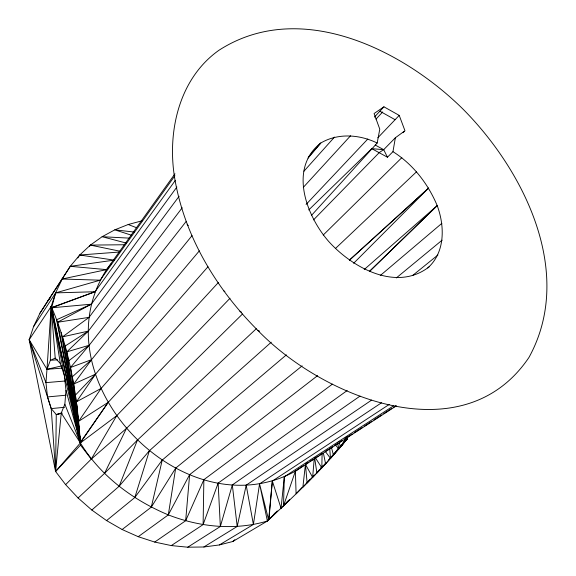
<?xml version="1.0" encoding="UTF-8"?>
<svg xmlns="http://www.w3.org/2000/svg" width="576" height="576" viewBox="0 0 576 576"><rect width="100%" height="100%" fill="white"/><g stroke="black" fill="none" stroke-linecap="round" stroke-linejoin="round"><path stroke-width="0.86" d="M347.99 436.486L346.889 439.121C323.554 468.374 296.122 494.021 268.934 519.61L267.394 521.006L232.855 541.49L219.391 544.939L203.861 546.984L187.74 547.2L171.295 545.58L154.714 542.066L138.24 536.695L122.134 529.524L106.567 520.589L91.822 510.034L78.084 497.981L65.621 484.639L55.577 471.47L56.268 414.554L51.235 408.607L29.182 339.71L33.566 326.621L39.946 313.214L47.794 300.917L70.258 266.335L79.711 255.017L90.389 245.102L102.125 236.714L114.79 229.846L128.189 224.518L142.178 220.759M218.434 282.442L108.194 402.365L80.381 442.937L55.577 471.47L29.182 339.71L51.178 306.475L50.357 360.31L46.987 369.302L45.958 382.637L47.506 396.929L51.235 408.607L55.577 471.47L80.51 445.126L80.338 442.354C77.242 396.526 70.042 350.237 51.782 307.786L51.178 306.475L55.634 292.882L62.179 279.007L70.258 266.335L114.149 260.129L79.711 255.017L77.774 257.983M171.295 545.58L203.105 524.621L203.868 479.686L332.431 384.12M325.937 463.126L321.826 467.834L322.099 453.542M289.67 499.414L283.5 505.922L284.314 476.798L393.386 405.943M174.967 173.786L106.574 269.626C36.569 378.612 182.239 532.858 295.387 471.182L396.382 405.835M270.504 517.795L267.394 521.006C234.922 530.806 199.62 527.054 168.307 514.886C132.991 500.119 100.433 475.963 80.381 442.937L51.178 306.475L46.987 369.302L62.114 368.129M55.577 471.47L61.25 413.028L64.85 404.215L65.988 390.362L64.332 375.379L51.178 306.475L55.217 358.135L60.35 363.564L64.332 375.379L80.381 442.937L116.676 415.735L230.026 298.26M154.714 542.066L185.666 520.733L189.634 474.638L317.585 375.631M315.605 474.041L312.638 477.36L314.287 458.05M268.934 519.61L272.34 481.054L389.218 404.438M277.351 510.883L268.632 519.876L272.34 481.054L281.045 508.241L287.834 501.113M281.045 508.241L284.314 476.798M306.727 463.169L305.446 464.314L302.875 487.174L310.14 479.239M219.391 544.939L253.397 524.477L259.553 483.883L381.528 402.768M138.24 536.695L168.307 514.886L175.694 468.108L302.148 365.868M308.722 209.966L371.765 148.666L387.454 157.219L392.962 151.675L395.366 137.758L404.978 130.759L399.218 115.394L383.933 106.812L374.076 113.537L379.771 129.132L377.186 143.028L311.501 215.366M203.861 546.984L237.204 526.457L246.19 485.186L371.599 400.111M122.134 529.524L151.294 507.139L162.23 460.087L286.38 354.859M58.918 414.281L56.268 414.554L61.25 413.028L80.381 442.937L51.682 307.534L55.634 292.882L100.174 280.188L174.917 175.73M427.766 267.934C445.334 252.374 444.794 226.08 437.206 205.618C428.105 183.888 413.035 164.282 392.962 151.675M187.74 547.2L220.349 526.507L232.315 484.942L360.007 396.108M106.567 520.589L134.806 497.534L149.414 450.706L271.253 342.209M283.5 505.922L295.387 471.182L303.286 465.782M203.105 524.621L218.146 483.113L347.17 390.557M91.822 510.034L119.16 486.223L137.434 440.078L256.298 328.73M185.666 520.733L203.868 479.686M78.084 497.981L104.544 473.35L126.461 428.386L242.474 314.028M168.307 514.886L189.634 474.638M116.676 415.735L91.253 459.122L65.621 484.639M151.294 507.139L175.694 468.108M268.632 519.876L259.553 483.883L267.394 521.006L268.351 519.502M39.946 313.214L62.179 279.007L106.574 269.626L111.442 263.52M33.566 326.621L55.634 292.882L95.054 291.737L175.327 180.396M89.402 246.593L90.389 245.102L124.294 244.75M207.958 266.767L101.131 388.426L78.638 421.308L108.194 402.365L80.338 442.354L76.392 401.854L95.58 374.141L199.354 250.834M176.89 187.02L91.325 304.193L57.55 322.265L80.381 442.937L64.85 404.215M65.988 390.362L80.381 442.937L73.678 384.055L91.562 359.662L192.024 235.627M134.806 497.534L162.23 460.087M101.131 388.426L76.392 401.854L80.381 442.937L62.525 336.859L89.064 317.362L179.107 196.265M182.218 207.756L88.33 331.114L66.823 351.857L80.381 442.937L75.37 395.15L95.58 374.141L73.678 384.055M186.12 221.494L89.165 345.29L70.495 367.481L80.381 442.937L56.578 319.759L91.325 304.193L51.782 307.786L95.054 291.737L51.682 307.534M47.794 300.917L50.652 297.461M269.863 518.407L267.394 521.006L269.107 518.94M308.045 158.098L320.796 143.014C337.961 132.826 359.705 134.474 377.186 143.028M325.332 451.462L330.516 458.41L347.083 438.919L346.45 437.242M119.16 486.223L149.414 450.706M328.284 460.44L347.083 438.919L345.564 439.884M308.304 157.147L320.796 143.014C288.468 168.206 306.194 215.604 328.507 241.236C352.159 267.624 396.49 292.27 429.163 266.81M325.174 463.673L316.886 473.04L314.69 458.057M335.239 452.304L347.083 438.919L345.038 440.647M303.962 171.187L334.505 137.081M316.793 472.716L319.766 469.404M320.954 468.079L323.33 465.43M336.989 450.187L339.358 447.538M340.546 446.213L347.083 438.919L345.046 440.69M313.682 475.754L307.123 482.99L305.446 464.314L308.455 462.362M320.839 467.863L322.034 466.546M337.536 449.446L338.731 448.128M340.517 446.155L347.083 438.919L344.455 441.353M303.293 187.38L350.546 135.77M340.416 446.191L347.083 438.919L338.854 448.92L335.311 444.845M374.422 117.101L383.933 106.812M267.394 521.006L269.791 518.414M376.006 119.117L382.709 111.91M302.162 487.303L296.093 493.848L295.387 471.182M340.402 446.112L347.083 438.919L343.282 442.663M306.094 204.437L367.805 139.018M377.82 137.794L399.218 115.394M273.614 514.591L275.486 512.669M313.502 219.902L379.382 152.46L383.695 149.674L395.366 137.758M403.092 132.689L404.352 131.407M104.544 473.35L137.434 440.078M343.318 442.721L347.083 438.919L325.591 463.824L323.46 453.384M353.635 263.282L428.594 188.1L349.394 260.1M323.215 235.066L401.832 157.651M369.526 271.418L437.206 205.618L364.183 269.561M369.497 271.346L437.206 205.618M335.786 248.177L416.542 171.778M234.166 540.281L232.855 541.49L234.857 539.734M349.423 260.215L428.594 188.1M126.461 428.386L91.253 459.122L80.51 445.126M380.239 275.558L441.871 223.337M396.324 277.934L442.123 240.156M412.762 275.378L437.875 255.038M68.89 360.662L89.165 345.29L66.823 351.857M309.967 461.383L312.977 459.432M314.482 458.46L318.254 456.019M319.759 455.04L322.776 453.089M325.037 451.627L328.046 449.676M329.558 448.697L332.568 446.746M334.829 445.284L337.846 443.333M339.35 442.354L342.367 440.402M344.628 438.941L352.159 434.059M354.42 432.598L361.958 427.716M364.219 426.254L371.75 421.373M374.011 419.911L381.55 415.03M383.81 413.568L391.342 408.686M393.602 407.225L395.863 405.763M346.097 439.178L347.602 438.206L346.932 436.579M55.217 358.135L50.357 360.31L57.528 359.784M70.495 367.481L91.562 359.662L72.31 376.812L80.381 442.937L61.049 332.503M56.268 414.554L62.323 413.114M61.682 365.904L46.987 369.302L29.182 339.71L45.958 382.637L65.455 380.981M62.525 336.859L88.33 331.114L65.153 346.032L80.381 442.937M57.55 322.265L89.064 317.362M51.235 408.607L64.62 407.275M47.506 396.929L66.139 395.201M79.711 255.017L119.196 252.058M62.179 279.007L100.174 280.188M129.463 238.14L102.125 236.714L126.281 243.072M371.765 148.666L383.695 149.674L387.454 157.219M70.258 266.335L106.574 269.626M134.258 232.056L114.79 229.846L131.702 235.289M90.389 245.102L120.154 251.251M257.947 330.53C323.309 398.016 463.334 454.68 528.955 357.444C575.208 273.398 524.426 171.13 463.313 109.433C402.653 49.32 299.664 -1.663 218.945 50.27C178.409 78.948 166.723 133.258 174.996 179.928C185.119 237.571 216.886 289.577 257.947 330.53L259.574 331.135M128.189 224.518L136.426 227.664M375.228 145.044L383.695 149.674M379.886 111.19L395.107 119.7M239.854 311.227L241.402 312.127M223.466 290.563L224.892 291.65M345.614 437.882L346.889 439.121L338.854 448.92L337.594 442.944M187.128 224.23L188.222 225.634M315.36 457.74L321.826 467.834M305.446 464.314L312.638 477.36M338.976 441.871L340.582 446.926M331.474 447.552L333.461 455.17M246.19 485.186L253.397 524.477M51.178 306.475L60.35 363.564M232.315 484.942L237.204 526.457M329.738 448.776L330.516 458.41M218.146 483.113L220.349 526.507M347.083 438.919L342.756 443.477L347.083 438.919"/></g></svg>
